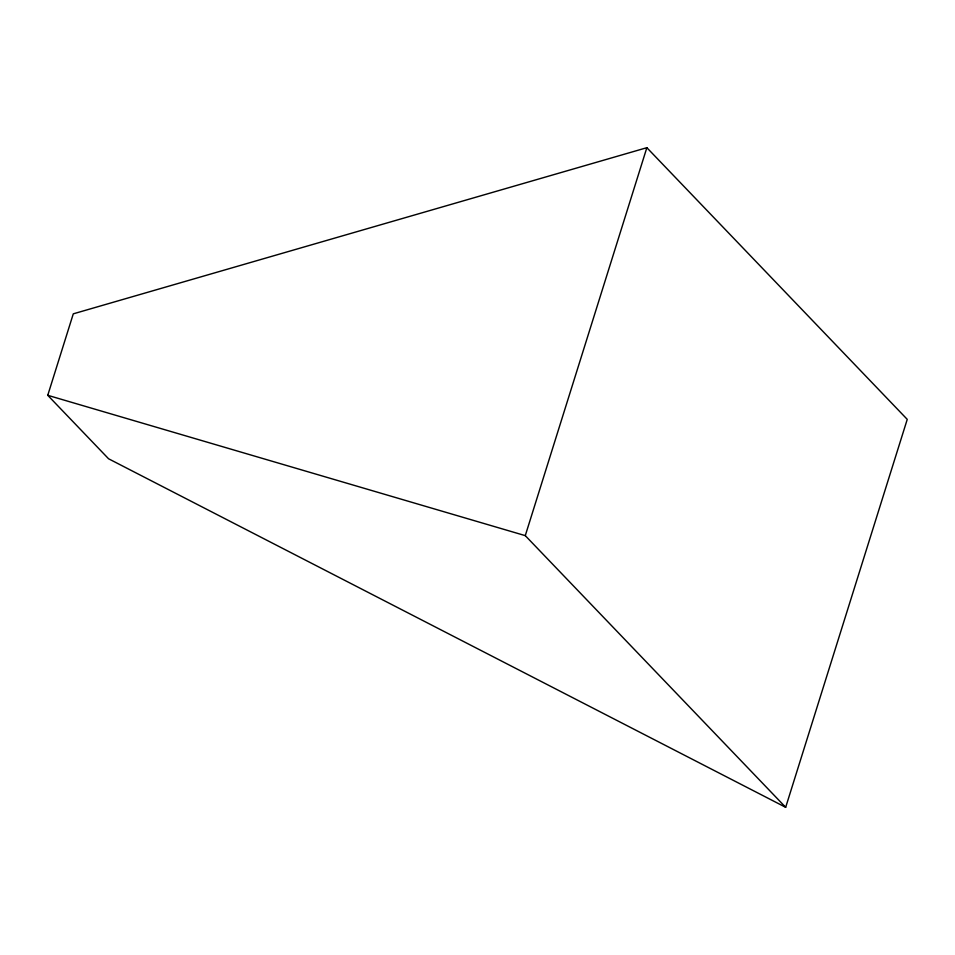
<?xml version="1.0" encoding="UTF-8"?>
<svg xmlns="http://www.w3.org/2000/svg" width="955" height="955" viewBox="0 0 955 955"><rect width="100%" height="100%" fill="white"/><g stroke="black" fill="none" stroke-linecap="round" stroke-linejoin="round"><path stroke-width="1.43" d="M47.75 395.31L73.284 313.837L646.857 147.691L907.25 419.364L785.678 807.309L108.584 458.782L47.75 395.31L525.274 535.636L785.678 807.309M525.274 535.636L646.857 147.691"/></g></svg>
